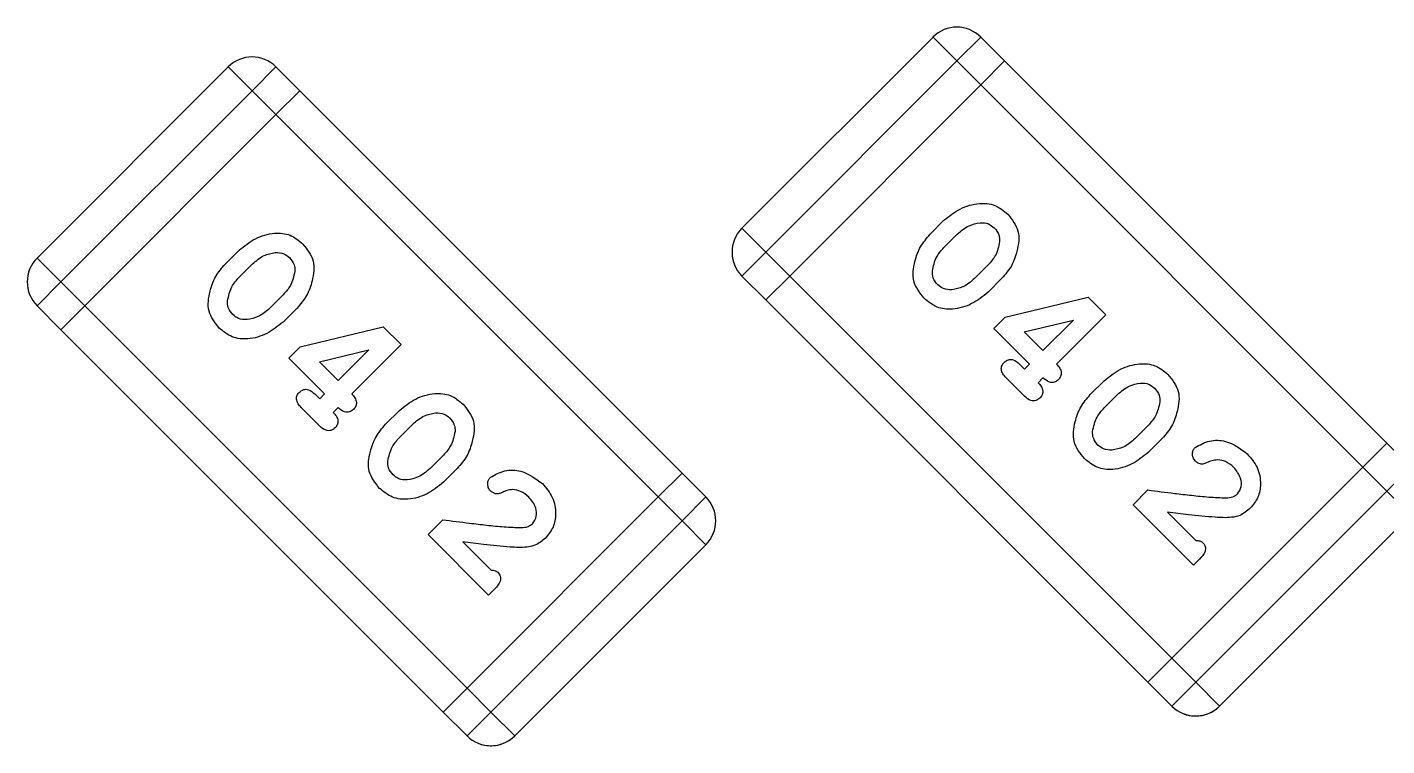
# Model space of a CAD drawing. Header units: millimetres. Extents: x 10 to 419, y 5 to 292.
# Drawn here: x 309.228 to 311.272, y 183.932 to 185.013 of the extents above; entities that cross this region are included whole.
import ezdxf

# ---------------------------------------------------------------- set-up
doc = ezdxf.new("R2010")
doc.units = ezdxf.units.MM

msp = doc.modelspace()

# ---------------------------------------------------------------- linework, layer by layer
at = {"color": 7, "linetype": 'Continuous', "lineweight": 25}
for p, q in [((310.5898, 184.9978), (310.3024, 184.7104)), ((310.6257, 184.9619), (310.5898, 184.9978)), ((310.6616, 184.9978), (310.6257, 184.9619)), ((310.6975, 184.9619), (310.6616, 184.9978)), ((310.6616, 184.9978), (310.6975, 184.9619)), ((309.5298, 184.953), (309.2424, 184.6656)), ((309.5657, 184.9171), (309.5298, 184.953)), ((309.6016, 184.953), (309.5657, 184.9171)), ((309.6375, 184.9171), (309.6016, 184.953)), ((309.6016, 184.953), (309.6375, 184.9171)), ((310.3383, 184.6745), (310.6257, 184.9619)), ((310.6257, 184.9619), (310.6616, 184.9259)), ((310.6975, 184.9619), (310.6616, 184.9259)), ((311.2723, 184.3871), (310.6975, 184.9619)), ((310.6975, 184.9619), (311.2723, 184.3871)), ((309.2783, 184.6297), (309.5657, 184.9171)), ((309.5657, 184.9171), (309.6016, 184.8812)), ((309.6375, 184.9171), (309.6016, 184.8812)), ((310.2123, 184.3424), (309.6375, 184.9171)), ((309.6375, 184.9171), (310.2123, 184.3424)), ((310.6616, 184.9259), (310.3743, 184.6386)), ((311.2364, 184.3512), (310.6616, 184.9259)), ((309.6016, 184.8812), (309.3142, 184.5938)), ((310.1763, 184.3064), (309.6016, 184.8812)), ((310.3383, 184.6745), (310.3024, 184.7104)), ((310.5853, 184.7013), (310.6063, 184.7223)), ((310.6061, 184.6813), (310.6263, 184.7015)), ((309.2783, 184.6297), (309.2424, 184.6656)), ((309.5253, 184.6566), (309.5462, 184.6775)), ((310.3383, 184.6745), (310.3024, 184.6386)), ((310.3743, 184.6386), (310.3383, 184.6745)), ((309.546, 184.6365), (309.5663, 184.6568)), ((310.6727, 184.6552), (310.6524, 184.6349)), ((309.2783, 184.6297), (309.2424, 184.5938)), ((309.3142, 184.5938), (309.2783, 184.6297)), ((310.3024, 184.6386), (310.3383, 184.6027)), ((310.3743, 184.6386), (310.3383, 184.6027)), ((310.949, 184.0638), (310.3743, 184.6386)), ((310.6934, 184.6351), (310.6725, 184.6142)), ((309.6127, 184.6104), (309.5924, 184.5902)), ((310.3383, 184.6027), (310.9131, 184.0279)), ((310.6981, 184.5768), (310.823, 184.6069)), ((310.823, 184.6069), (310.8498, 184.5802)), ((309.2424, 184.5938), (309.2783, 184.5579)), ((309.3142, 184.5938), (309.2783, 184.5579)), ((309.889, 184.0191), (309.3142, 184.5938)), ((309.6334, 184.5904), (309.6125, 184.5694)), ((309.6381, 184.532), (309.763, 184.5622)), ((309.763, 184.5622), (309.7898, 184.5354)), ((310.6811, 184.5598), (310.6981, 184.5768)), ((310.7271, 184.5545), (310.8012, 184.5724)), ((310.8012, 184.5724), (310.7552, 184.5264)), ((310.8498, 184.5802), (310.7756, 184.506)), ((309.2783, 184.5579), (309.853, 183.9831)), ((310.7349, 184.506), (310.6811, 184.5598)), ((310.7552, 184.5264), (310.7271, 184.5545)), ((309.6211, 184.515), (309.6381, 184.532)), ((309.6671, 184.5097), (309.7412, 184.5276)), ((309.7412, 184.5276), (309.6952, 184.4816)), ((309.7898, 184.5354), (309.7156, 184.4612)), ((309.6748, 184.4612), (309.6211, 184.515)), ((309.6952, 184.4816), (309.6671, 184.5097)), ((310.72, 184.506), (310.7274, 184.4986)), ((310.7274, 184.4986), (310.7349, 184.506)), ((310.7274, 184.4578), (310.6996, 184.4856)), ((310.7552, 184.4856), (310.7478, 184.4782)), ((310.8264, 184.4603), (310.8473, 184.4812)), ((309.66, 184.4612), (309.6674, 184.4538)), ((309.6674, 184.4538), (309.6748, 184.4612)), ((310.8471, 184.4403), (310.8674, 184.4605)), ((309.6674, 184.413), (309.6396, 184.4408)), ((309.6952, 184.4408), (309.6878, 184.4334)), ((309.7663, 184.4156), (309.7873, 184.4365)), ((309.7871, 184.3955), (309.8073, 184.4158)), ((310.9137, 184.4142), (310.8934, 184.3939)), ((310.9344, 184.3941), (310.9135, 184.3732)), ((311.2723, 184.3871), (311.2364, 184.3512)), ((311.3082, 184.3512), (311.2723, 184.3871)), ((309.8537, 184.3694), (309.8334, 184.3491)), ((309.8744, 184.3493), (309.8535, 184.3284)), ((310.2123, 184.3424), (310.1763, 184.3064)), ((310.2482, 184.3064), (310.2123, 184.3424)), ((310.2123, 184.3424), (310.2482, 184.3064)), ((311.2364, 184.3512), (310.949, 184.0638)), ((311.2364, 184.3512), (311.2723, 184.3153)), ((311.2723, 184.3153), (311.3082, 184.3512)), ((310.8906, 184.2947), (310.9128, 184.3169)), ((310.1763, 184.3064), (309.889, 184.0191)), ((310.1763, 184.3064), (310.2123, 184.2705)), ((310.2123, 184.2705), (310.2482, 184.3064)), ((311.2723, 184.3153), (310.9849, 184.0279)), ((311.3082, 184.2794), (311.2723, 184.3153)), ((310.9814, 184.2038), (310.8906, 184.2947)), ((310.9425, 184.2835), (310.9851, 184.2409)), ((311.0208, 183.992), (311.3082, 184.2794)), ((309.8306, 184.2499), (309.8528, 184.2721)), ((310.2123, 184.2705), (309.9249, 183.9831)), ((310.2482, 184.2346), (310.2123, 184.2705)), ((309.9214, 184.159), (309.8306, 184.2499)), ((309.8825, 184.2388), (309.9251, 184.1961)), ((309.9608, 183.9472), (310.2482, 184.2346)), ((310.9907, 184.2131), (310.9814, 184.2038)), ((309.9307, 184.1683), (309.9214, 184.159)), ((310.949, 184.0638), (310.9131, 184.0279)), ((310.9849, 184.0279), (310.949, 184.0638)), ((309.889, 184.0191), (309.853, 183.9831)), ((309.9249, 183.9831), (309.889, 184.0191)), ((310.9131, 184.0279), (310.949, 183.992)), ((310.949, 183.992), (310.9849, 184.0279)), ((311.0208, 183.992), (310.9849, 184.0279)), ((309.853, 183.9831), (309.889, 183.9472)), ((309.889, 183.9472), (309.9249, 183.9831)), ((309.9608, 183.9472), (309.9249, 183.9831))]:
    msp.add_line(p, q, dxfattribs=at)
for centre, start, end in [((310.6257, 184.9619), 45, 135), ((310.6257, 184.9619), 45, 135), ((309.5657, 184.9171), 45, 135), ((309.5657, 184.9171), 45, 135), ((310.3383, 184.6745), 135, 225), ((309.2783, 184.6297), 135, 225), ((310.2123, 184.2705), 315, 45), ((310.2123, 184.2705), 315, 45), ((310.9849, 184.0279), 225, 315), ((309.9249, 183.9831), 225, 315)]:
    msp.add_arc(centre, 0.0508, start, end, dxfattribs=at)
for points, knots in [([(310.6063, 184.7223), (310.6141, 184.7285), (310.6298, 184.741), (310.6571, 184.7491), (310.6838, 184.7468), (310.6961, 184.7366), (310.7022, 184.7315)], [0, 0, 0, 0, 0.280233, 0.56078, 0.780163, 1, 1, 1, 1]), ([(310.6063, 184.7223), (310.6141, 184.7285), (310.6298, 184.741), (310.6571, 184.7491), (310.6838, 184.7468), (310.6961, 184.7366), (310.7022, 184.7315)], [0, 0, 0, 0, 0.280233, 0.56078, 0.780163, 1, 1, 1, 1]), ([(310.7022, 184.7315), (310.7087, 184.7234), (310.7216, 184.7071), (310.7172, 184.6777), (310.7089, 184.6533), (310.6986, 184.6412), (310.6934, 184.6351)], [0, 0, 0, 0, 0.278653, 0.558132, 0.779122, 1, 1, 1, 1]), ([(310.7022, 184.7315), (310.7087, 184.7234), (310.7216, 184.7071), (310.7172, 184.6777), (310.7089, 184.6533), (310.6986, 184.6412), (310.6934, 184.6351)], [0, 0, 0, 0, 0.278653, 0.558132, 0.779122, 1, 1, 1, 1]), ([(310.6263, 184.7015), (310.6319, 184.7064), (310.6419, 184.7151), (310.6549, 184.7176), (310.6605, 184.7187)], [0, 0, 0, 0, 0.559873, 1, 1, 1, 1]), ([(310.6605, 184.7187), (310.6651, 184.7186), (310.6731, 184.7184), (310.6793, 184.7132), (310.682, 184.7109)], [0, 0, 0, 0, 0.5588939, 1, 1, 1, 1]), ([(310.682, 184.7109), (310.6848, 184.7076), (310.6898, 184.7016), (310.69, 184.6938), (310.69, 184.6904)], [0, 0, 0, 0, 0.559719, 1, 1, 1, 1]), ([(309.5462, 184.6775), (309.5541, 184.6838), (309.5698, 184.6963), (309.5971, 184.7043), (309.6238, 184.702), (309.636, 184.6918), (309.6422, 184.6867)], [0, 0, 0, 0, 0.280233, 0.56078, 0.780163, 1, 1, 1, 1]), ([(309.5462, 184.6775), (309.5541, 184.6838), (309.5698, 184.6963), (309.5971, 184.7043), (309.6238, 184.702), (309.636, 184.6918), (309.6422, 184.6867)], [0, 0, 0, 0, 0.2802329, 0.5607804, 0.7801634, 1, 1, 1, 1]), ([(309.6422, 184.6867), (309.6486, 184.6786), (309.6615, 184.6623), (309.6572, 184.6329), (309.6489, 184.6085), (309.6385, 184.5964), (309.6334, 184.5904)], [0, 0, 0, 0, 0.278653, 0.558132, 0.779122, 1, 1, 1, 1]), ([(309.6422, 184.6867), (309.6486, 184.6786), (309.6615, 184.6623), (309.6572, 184.6329), (309.6489, 184.6085), (309.6385, 184.5964), (309.6334, 184.5904)], [0, 0, 0, 0, 0.2786531, 0.5581323, 0.7791225, 1, 1, 1, 1]), ([(310.5764, 184.6051), (310.57, 184.6132), (310.557, 184.6294), (310.5614, 184.6589), (310.5698, 184.6832), (310.5802, 184.6953), (310.5853, 184.7013)], [0, 0, 0, 0, 0.278665, 0.558122, 0.779114, 1, 1, 1, 1]), ([(310.69, 184.6904), (310.6884, 184.683), (310.6856, 184.6698), (310.6766, 184.6597), (310.6727, 184.6552)], [0, 0, 0, 0, 0.559235, 1, 1, 1, 1]), ([(309.5663, 184.6568), (309.5719, 184.6616), (309.5819, 184.6703), (309.5948, 184.6728), (309.6005, 184.6739)], [0, 0, 0, 0, 0.559873, 1, 1, 1, 1]), ([(309.6005, 184.6739), (309.605, 184.6738), (309.6131, 184.6736), (309.6192, 184.6684), (309.6219, 184.6662)], [0, 0, 0, 0, 0.558894, 1, 1, 1, 1]), ([(309.6219, 184.6662), (309.6248, 184.6628), (309.6298, 184.6568), (309.63, 184.649), (309.63, 184.6456)], [0, 0, 0, 0, 0.559719, 1, 1, 1, 1]), ([(310.5888, 184.646), (310.5904, 184.6534), (310.5932, 184.6667), (310.6021, 184.6768), (310.6061, 184.6813)], [0, 0, 0, 0, 0.559159, 1, 1, 1, 1]), ([(310.5888, 184.646), (310.5904, 184.6534), (310.5932, 184.6667), (310.6021, 184.6768), (310.6061, 184.6813)], [0, 0, 0, 0, 0.559159, 1, 1, 1, 1]), ([(309.5164, 184.5603), (309.51, 184.5684), (309.497, 184.5847), (309.5014, 184.6141), (309.5098, 184.6384), (309.5202, 184.6505), (309.5253, 184.6566)], [0, 0, 0, 0, 0.278665, 0.558122, 0.779114, 1, 1, 1, 1]), ([(309.63, 184.6456), (309.6284, 184.6382), (309.6255, 184.625), (309.6166, 184.6149), (309.6127, 184.6104)], [0, 0, 0, 0, 0.559235, 1, 1, 1, 1]), ([(310.5969, 184.6254), (310.594, 184.6288), (310.589, 184.6348), (310.5888, 184.6426), (310.5888, 184.646)], [0, 0, 0, 0, 0.5597673, 1, 1, 1, 1]), ([(310.5969, 184.6254), (310.594, 184.6288), (310.589, 184.6348), (310.5888, 184.6426), (310.5888, 184.646)], [0, 0, 0, 0, 0.559767, 1, 1, 1, 1]), ([(309.5288, 184.6012), (309.5304, 184.6086), (309.5332, 184.6219), (309.5421, 184.632), (309.546, 184.6365)], [0, 0, 0, 0, 0.559159, 1, 1, 1, 1]), ([(309.5288, 184.6012), (309.5304, 184.6086), (309.5332, 184.6219), (309.5421, 184.632), (309.546, 184.6365)], [0, 0, 0, 0, 0.559159, 1, 1, 1, 1]), ([(310.6182, 184.6178), (310.6137, 184.6179), (310.6057, 184.618), (310.5996, 184.6232), (310.5969, 184.6254)], [0, 0, 0, 0, 0.55887, 1, 1, 1, 1]), ([(310.6182, 184.6178), (310.6137, 184.6179), (310.6057, 184.618), (310.5996, 184.6232), (310.5969, 184.6254)], [0, 0, 0, 0, 0.55887, 1, 1, 1, 1]), ([(310.6524, 184.6349), (310.6468, 184.6301), (310.6368, 184.6214), (310.6239, 184.6189), (310.6182, 184.6178)], [0, 0, 0, 0, 0.559888, 1, 1, 1, 1]), ([(310.6524, 184.6349), (310.6468, 184.6301), (310.6368, 184.6214), (310.6239, 184.6189), (310.6182, 184.6178)], [0, 0, 0, 0, 0.559888, 1, 1, 1, 1]), ([(310.6725, 184.6142), (310.6646, 184.6079), (310.6489, 184.5954), (310.6216, 184.5874), (310.5949, 184.5898), (310.5826, 184.6), (310.5764, 184.6051)], [0, 0, 0, 0, 0.280233, 0.560818, 0.780182, 1, 1, 1, 1]), ([(309.5369, 184.5807), (309.534, 184.584), (309.5289, 184.59), (309.5288, 184.5978), (309.5288, 184.6012)], [0, 0, 0, 0, 0.559767, 1, 1, 1, 1]), ([(309.5369, 184.5807), (309.534, 184.584), (309.5289, 184.59), (309.5288, 184.5978), (309.5288, 184.6012)], [0, 0, 0, 0, 0.559767, 1, 1, 1, 1]), ([(309.5924, 184.5902), (309.5868, 184.5853), (309.5768, 184.5766), (309.5639, 184.5741), (309.5582, 184.573)], [0, 0, 0, 0, 0.559888, 1, 1, 1, 1]), ([(309.5924, 184.5902), (309.5868, 184.5853), (309.5768, 184.5766), (309.5639, 184.5741), (309.5582, 184.573)], [0, 0, 0, 0, 0.559888, 1, 1, 1, 1]), ([(309.6125, 184.5694), (309.6046, 184.5632), (309.5889, 184.5506), (309.5616, 184.5426), (309.5349, 184.5451), (309.5226, 184.5552), (309.5164, 184.5603)], [0, 0, 0, 0, 0.280233, 0.560818, 0.780182, 1, 1, 1, 1]), ([(309.5582, 184.573), (309.5537, 184.5731), (309.5456, 184.5733), (309.5395, 184.5784), (309.5369, 184.5807)], [0, 0, 0, 0, 0.55887, 1, 1, 1, 1]), ([(309.5582, 184.573), (309.5537, 184.5731), (309.5456, 184.5733), (309.5395, 184.5784), (309.5369, 184.5807)], [0, 0, 0, 0, 0.55887, 1, 1, 1, 1]), ([(310.6996, 184.4856), (310.698, 184.4874), (310.6946, 184.4911), (310.692, 184.4977), (310.6931, 184.5043), (310.6956, 184.5073), (310.6968, 184.5088)], [0, 0, 0, 0, 0.280947, 0.560058, 0.77987, 1, 1, 1, 1]), ([(310.6968, 184.5088), (310.6988, 184.5103), (310.7028, 184.5134), (310.7123, 184.513), (310.7171, 184.5087), (310.72, 184.506)], [0, 0, 0, 0, 0.280041, 0.559337, 1, 1, 1, 1]), ([(310.7756, 184.506), (310.7773, 184.5042), (310.7807, 184.5006), (310.7832, 184.4939), (310.7822, 184.4874), (310.7797, 184.4843), (310.7784, 184.4828)], [0, 0, 0, 0, 0.280975, 0.560088, 0.779862, 1, 1, 1, 1]), ([(310.8473, 184.4812), (310.8551, 184.4875), (310.8708, 184.5), (310.8981, 184.508), (310.9248, 184.5057), (310.9371, 184.4956), (310.9432, 184.4905)], [0, 0, 0, 0, 0.280233, 0.56078, 0.780163, 1, 1, 1, 1]), ([(310.8473, 184.4812), (310.8551, 184.4875), (310.8708, 184.5), (310.8981, 184.508), (310.9248, 184.5057), (310.9371, 184.4956), (310.9432, 184.4905)], [0, 0, 0, 0, 0.280233, 0.56078, 0.780163, 1, 1, 1, 1]), ([(310.7784, 184.4828), (310.7764, 184.4813), (310.7725, 184.4782), (310.763, 184.4786), (310.7582, 184.4829), (310.7552, 184.4856)], [0, 0, 0, 0, 0.280064, 0.559335, 1, 1, 1, 1]), ([(310.9432, 184.4905), (310.9497, 184.4823), (310.9626, 184.4661), (310.9582, 184.4367), (310.9499, 184.4123), (310.9396, 184.4002), (310.9344, 184.3941)], [0, 0, 0, 0, 0.278653, 0.558132, 0.779122, 1, 1, 1, 1]), ([(310.9432, 184.4905), (310.9497, 184.4823), (310.9626, 184.4661), (310.9582, 184.4367), (310.9499, 184.4123), (310.9396, 184.4002), (310.9344, 184.3941)], [0, 0, 0, 0, 0.2786531, 0.5581323, 0.7791225, 1, 1, 1, 1]), ([(309.6396, 184.4408), (309.6379, 184.4427), (309.6346, 184.4463), (309.632, 184.4529), (309.6331, 184.4595), (309.6356, 184.4625), (309.6368, 184.464)], [0, 0, 0, 0, 0.2809469, 0.5600579, 0.7798705, 1, 1, 1, 1]), ([(309.6368, 184.464), (309.6388, 184.4656), (309.6428, 184.4686), (309.6523, 184.4682), (309.6571, 184.4639), (309.66, 184.4612)], [0, 0, 0, 0, 0.2800412, 0.5593367, 1, 1, 1, 1]), ([(309.7156, 184.4612), (309.7173, 184.4594), (309.7207, 184.4558), (309.7232, 184.4491), (309.7221, 184.4426), (309.7196, 184.4396), (309.7184, 184.4381)], [0, 0, 0, 0, 0.2809754, 0.5600884, 0.7798617, 1, 1, 1, 1]), ([(309.7873, 184.4365), (309.7951, 184.4427), (309.8108, 184.4553), (309.8381, 184.4633), (309.8648, 184.461), (309.8771, 184.4508), (309.8832, 184.4457)], [0, 0, 0, 0, 0.2802329, 0.5607804, 0.7801634, 1, 1, 1, 1]), ([(309.7873, 184.4365), (309.7951, 184.4427), (309.8108, 184.4553), (309.8381, 184.4633), (309.8648, 184.461), (309.8771, 184.4508), (309.8832, 184.4457)], [0, 0, 0, 0, 0.2802329, 0.5607804, 0.7801634, 1, 1, 1, 1]), ([(310.7478, 184.4782), (310.7495, 184.4764), (310.7529, 184.4728), (310.7554, 184.4661), (310.7543, 184.4596), (310.7519, 184.4565), (310.7506, 184.455)], [0, 0, 0, 0, 0.280975, 0.560088, 0.779862, 1, 1, 1, 1]), ([(310.8174, 184.3641), (310.811, 184.3722), (310.7981, 184.3884), (310.8024, 184.4179), (310.8108, 184.4422), (310.8212, 184.4543), (310.8264, 184.4603)], [0, 0, 0, 0, 0.278665, 0.558122, 0.779114, 1, 1, 1, 1]), ([(310.8674, 184.4605), (310.8729, 184.4654), (310.8829, 184.4741), (310.8959, 184.4766), (310.9016, 184.4777)], [0, 0, 0, 0, 0.559873, 1, 1, 1, 1]), ([(310.9016, 184.4777), (310.9061, 184.4775), (310.9142, 184.4774), (310.9203, 184.4722), (310.923, 184.4699)], [0, 0, 0, 0, 0.5588939, 1, 1, 1, 1]), ([(310.923, 184.4699), (310.9258, 184.4666), (310.9309, 184.4606), (310.931, 184.4528), (310.9311, 184.4494)], [0, 0, 0, 0, 0.559719, 1, 1, 1, 1]), ([(309.7184, 184.4381), (309.7164, 184.4365), (309.7125, 184.4335), (309.7029, 184.4338), (309.6982, 184.4382), (309.6952, 184.4408)], [0, 0, 0, 0, 0.2800636, 0.5593346, 1, 1, 1, 1]), ([(309.8832, 184.4457), (309.8897, 184.4376), (309.9026, 184.4213), (309.8982, 184.3919), (309.8899, 184.3675), (309.8796, 184.3554), (309.8744, 184.3493)], [0, 0, 0, 0, 0.278653, 0.558132, 0.779122, 1, 1, 1, 1]), ([(309.8832, 184.4457), (309.8897, 184.4376), (309.9026, 184.4213), (309.8982, 184.3919), (309.8899, 184.3675), (309.8796, 184.3554), (309.8744, 184.3493)], [0, 0, 0, 0, 0.278653, 0.558132, 0.779122, 1, 1, 1, 1]), ([(310.7506, 184.455), (310.7486, 184.4535), (310.7447, 184.4504), (310.7352, 184.4508), (310.7304, 184.4551), (310.7274, 184.4578)], [0, 0, 0, 0, 0.280064, 0.559335, 1, 1, 1, 1]), ([(310.8298, 184.405), (310.8314, 184.4124), (310.8342, 184.4257), (310.8431, 184.4358), (310.8471, 184.4403)], [0, 0, 0, 0, 0.559159, 1, 1, 1, 1]), ([(310.8298, 184.405), (310.8314, 184.4124), (310.8342, 184.4257), (310.8431, 184.4358), (310.8471, 184.4403)], [0, 0, 0, 0, 0.559159, 1, 1, 1, 1]), ([(310.9311, 184.4494), (310.9294, 184.442), (310.9266, 184.4287), (310.9176, 184.4186), (310.9137, 184.4142)], [0, 0, 0, 0, 0.559235, 1, 1, 1, 1]), ([(309.6878, 184.4334), (309.6895, 184.4316), (309.6928, 184.428), (309.6954, 184.4213), (309.6943, 184.4148), (309.6918, 184.4118), (309.6906, 184.4103)], [0, 0, 0, 0, 0.280975, 0.560088, 0.779862, 1, 1, 1, 1]), ([(309.8073, 184.4158), (309.8129, 184.4206), (309.8229, 184.4293), (309.8359, 184.4318), (309.8415, 184.4329)], [0, 0, 0, 0, 0.559873, 1, 1, 1, 1]), ([(309.8415, 184.4329), (309.8461, 184.4328), (309.8541, 184.4326), (309.8603, 184.4274), (309.863, 184.4251)], [0, 0, 0, 0, 0.558894, 1, 1, 1, 1]), ([(309.863, 184.4251), (309.8658, 184.4218), (309.8708, 184.4158), (309.871, 184.408), (309.871, 184.4046)], [0, 0, 0, 0, 0.559719, 1, 1, 1, 1]), ([(309.6906, 184.4103), (309.6886, 184.4087), (309.6847, 184.4057), (309.6751, 184.406), (309.6703, 184.4104), (309.6674, 184.413)], [0, 0, 0, 0, 0.280064, 0.559335, 1, 1, 1, 1]), ([(309.7574, 184.3193), (309.751, 184.3274), (309.738, 184.3437), (309.7424, 184.3731), (309.7508, 184.3974), (309.7612, 184.4095), (309.7663, 184.4156)], [0, 0, 0, 0, 0.278665, 0.558122, 0.779114, 1, 1, 1, 1]), ([(309.871, 184.4046), (309.8694, 184.3972), (309.8666, 184.384), (309.8576, 184.3739), (309.8537, 184.3694)], [0, 0, 0, 0, 0.559235, 1, 1, 1, 1]), ([(310.8379, 184.3844), (310.8351, 184.3878), (310.83, 184.3938), (310.8299, 184.4015), (310.8298, 184.405)], [0, 0, 0, 0, 0.559767, 1, 1, 1, 1]), ([(310.8379, 184.3844), (310.8351, 184.3878), (310.83, 184.3938), (310.8299, 184.4015), (310.8298, 184.405)], [0, 0, 0, 0, 0.559767, 1, 1, 1, 1]), ([(309.7698, 184.3602), (309.7714, 184.3676), (309.7742, 184.3809), (309.7831, 184.391), (309.7871, 184.3955)], [0, 0, 0, 0, 0.559159, 1, 1, 1, 1]), ([(309.7698, 184.3602), (309.7714, 184.3676), (309.7742, 184.3809), (309.7831, 184.391), (309.7871, 184.3955)], [0, 0, 0, 0, 0.559159, 1, 1, 1, 1]), ([(310.8592, 184.3768), (310.8547, 184.3769), (310.8467, 184.377), (310.8406, 184.3822), (310.8379, 184.3844)], [0, 0, 0, 0, 0.55887, 1, 1, 1, 1]), ([(310.8592, 184.3768), (310.8547, 184.3769), (310.8467, 184.377), (310.8406, 184.3822), (310.8379, 184.3844)], [0, 0, 0, 0, 0.5588701, 1, 1, 1, 1]), ([(310.8934, 184.3939), (310.8878, 184.389), (310.8778, 184.3804), (310.8649, 184.3779), (310.8592, 184.3768)], [0, 0, 0, 0, 0.559888, 1, 1, 1, 1]), ([(310.8934, 184.3939), (310.8878, 184.389), (310.8778, 184.3804), (310.8649, 184.3779), (310.8592, 184.3768)], [0, 0, 0, 0, 0.559888, 1, 1, 1, 1]), ([(310.9844, 184.3603), (310.9831, 184.3619), (310.9805, 184.3653), (310.9798, 184.3713), (310.9808, 184.3767), (310.9829, 184.3793), (310.984, 184.3806)], [0, 0, 0, 0, 0.279504, 0.559316, 0.779773, 1, 1, 1, 1]), ([(310.984, 184.3806), (310.991, 184.3846), (311.0051, 184.3926), (311.0353, 184.3915), (311.0522, 184.3789), (311.0624, 184.3712)], [0, 0, 0, 0, 0.279813, 0.560624, 1, 1, 1, 1]), ([(309.7779, 184.3397), (309.775, 184.343), (309.77, 184.349), (309.7698, 184.3568), (309.7698, 184.3602)], [0, 0, 0, 0, 0.559767, 1, 1, 1, 1]), ([(309.7779, 184.3397), (309.775, 184.343), (309.77, 184.349), (309.7698, 184.3568), (309.7698, 184.3602)], [0, 0, 0, 0, 0.559767, 1, 1, 1, 1]), ([(310.9135, 184.3732), (310.9056, 184.3669), (310.8899, 184.3544), (310.8626, 184.3464), (310.8359, 184.3488), (310.8236, 184.359), (310.8174, 184.3641)], [0, 0, 0, 0, 0.280233, 0.560818, 0.780182, 1, 1, 1, 1]), ([(311.0021, 184.358), (311.0005, 184.3573), (310.9972, 184.3558), (310.992, 184.3557), (310.9876, 184.3574), (310.9855, 184.3593), (310.9844, 184.3603)], [0, 0, 0, 0, 0.280502, 0.559573, 0.77954, 1, 1, 1, 1]), ([(311.018, 184.3622), (311.0149, 184.3619), (311.0094, 184.3614), (311.0044, 184.3591), (311.0021, 184.358)], [0, 0, 0, 0, 0.559298, 1, 1, 1, 1]), ([(311.0419, 184.351), (311.038, 184.3543), (311.031, 184.3603), (311.022, 184.3616), (311.018, 184.3622)], [0, 0, 0, 0, 0.559769, 1, 1, 1, 1]), ([(311.0624, 184.3712), (311.068, 184.3647), (311.0792, 184.3516), (311.0836, 184.3274), (311.0799, 184.3052), (311.0713, 184.2947), (311.067, 184.2894)], [0, 0, 0, 0, 0.280289, 0.559837, 0.779945, 1, 1, 1, 1]), ([(309.7992, 184.332), (309.7947, 184.3321), (309.7867, 184.3323), (309.7806, 184.3374), (309.7779, 184.3397)], [0, 0, 0, 0, 0.55887, 1, 1, 1, 1]), ([(309.7992, 184.332), (309.7947, 184.3321), (309.7867, 184.3323), (309.7806, 184.3374), (309.7779, 184.3397)], [0, 0, 0, 0, 0.5588701, 1, 1, 1, 1]), ([(309.8334, 184.3491), (309.8278, 184.3443), (309.8178, 184.3356), (309.8049, 184.3331), (309.7992, 184.332)], [0, 0, 0, 0, 0.559888, 1, 1, 1, 1]), ([(309.8334, 184.3491), (309.8278, 184.3443), (309.8178, 184.3356), (309.8049, 184.3331), (309.7992, 184.332)], [0, 0, 0, 0, 0.559888, 1, 1, 1, 1]), ([(309.9244, 184.3155), (309.9231, 184.3172), (309.9205, 184.3205), (309.9198, 184.3265), (309.9208, 184.3319), (309.9229, 184.3345), (309.9239, 184.3358)], [0, 0, 0, 0, 0.2795042, 0.559316, 0.7797731, 1, 1, 1, 1]), ([(309.9239, 184.3358), (309.931, 184.3398), (309.9451, 184.3478), (309.9753, 184.3467), (309.9921, 184.3341), (310.0024, 184.3265)], [0, 0, 0, 0, 0.279813, 0.560624, 1, 1, 1, 1]), ([(311.0477, 184.3109), (311.05, 184.3145), (311.0547, 184.3216), (311.0529, 184.3374), (311.0461, 184.3459), (311.0419, 184.351)], [0, 0, 0, 0, 0.278618, 0.559765, 1, 1, 1, 1]), ([(309.8535, 184.3284), (309.8456, 184.3222), (309.8299, 184.3096), (309.8026, 184.3016), (309.7759, 184.304), (309.7636, 184.3142), (309.7574, 184.3193)], [0, 0, 0, 0, 0.2802329, 0.5608177, 0.7801821, 1, 1, 1, 1]), ([(309.9421, 184.3132), (309.9405, 184.3125), (309.9372, 184.3111), (309.932, 184.3109), (309.9276, 184.3127), (309.9255, 184.3146), (309.9244, 184.3155)], [0, 0, 0, 0, 0.280502, 0.559573, 0.77954, 1, 1, 1, 1]), ([(309.958, 184.3174), (309.9549, 184.3171), (309.9494, 184.3167), (309.9443, 184.3143), (309.9421, 184.3132)], [0, 0, 0, 0, 0.559298, 1, 1, 1, 1]), ([(309.9819, 184.3062), (309.978, 184.3096), (309.971, 184.3155), (309.962, 184.3168), (309.958, 184.3174)], [0, 0, 0, 0, 0.559769, 1, 1, 1, 1]), ([(310.0024, 184.3265), (310.008, 184.3199), (310.0192, 184.3068), (310.0236, 184.2826), (310.0199, 184.2604), (310.0113, 184.2499), (310.007, 184.2446)], [0, 0, 0, 0, 0.2802887, 0.5598365, 0.7799445, 1, 1, 1, 1]), ([(310.9128, 184.3169), (310.9262, 184.3152), (310.9481, 184.3123), (310.9787, 184.3089), (311.0046, 184.306), (311.022, 184.3054), (311.0307, 184.3051)], [0, 0, 0, 0, 0.340031, 0.560051, 0.780068, 1, 1, 1, 1]), ([(310.9128, 184.3169), (310.9262, 184.3152), (310.9481, 184.3123), (310.9787, 184.3089), (311.0046, 184.306), (311.022, 184.3054), (311.0307, 184.3051)], [0, 0, 0, 0, 0.340031, 0.560051, 0.780068, 1, 1, 1, 1]), ([(309.9877, 184.2661), (309.99, 184.2697), (309.9946, 184.2768), (309.9929, 184.2927), (309.9861, 184.3011), (309.9819, 184.3062)], [0, 0, 0, 0, 0.278618, 0.559765, 1, 1, 1, 1]), ([(311.0307, 184.3051), (311.0342, 184.3053), (311.0405, 184.3057), (311.0455, 184.3093), (311.0477, 184.3109)], [0, 0, 0, 0, 0.560979, 1, 1, 1, 1]), ([(311.0139, 184.2758), (311.0006, 184.2771), (310.9767, 184.2793), (310.953, 184.2822), (310.9425, 184.2835)], [0, 0, 0, 0, 0.5599819, 1, 1, 1, 1]), ([(311.067, 184.2894), (311.062, 184.2853), (311.0537, 184.2784), (311.0389, 184.2754), (311.0264, 184.2751), (311.0181, 184.2756), (311.0139, 184.2758)], [0, 0, 0, 0, 0.338889, 0.558801, 0.779364, 1, 1, 1, 1]), ([(309.8528, 184.2721), (309.8661, 184.2704), (309.8881, 184.2676), (309.9187, 184.2641), (309.9446, 184.2612), (309.962, 184.2606), (309.9707, 184.2603)], [0, 0, 0, 0, 0.340031, 0.560051, 0.780068, 1, 1, 1, 1]), ([(309.8528, 184.2721), (309.8661, 184.2704), (309.8881, 184.2676), (309.9187, 184.2641), (309.9446, 184.2612), (309.962, 184.2606), (309.9707, 184.2603)], [0, 0, 0, 0, 0.340031, 0.560051, 0.780068, 1, 1, 1, 1]), ([(309.9707, 184.2603), (309.9742, 184.2605), (309.9804, 184.2609), (309.9855, 184.2645), (309.9877, 184.2661)], [0, 0, 0, 0, 0.560979, 1, 1, 1, 1]), ([(309.9539, 184.2311), (309.9406, 184.2323), (309.9167, 184.2345), (309.8929, 184.2375), (309.8825, 184.2388)], [0, 0, 0, 0, 0.559982, 1, 1, 1, 1]), ([(310.007, 184.2446), (310.002, 184.2405), (309.9937, 184.2336), (309.9789, 184.2306), (309.9664, 184.2304), (309.9581, 184.2308), (309.9539, 184.2311)], [0, 0, 0, 0, 0.338889, 0.558801, 0.779364, 1, 1, 1, 1]), ([(310.9851, 184.2409), (310.9872, 184.2409), (310.9909, 184.241), (310.994, 184.239), (310.9953, 184.2381)], [0, 0, 0, 0, 0.56148, 1, 1, 1, 1]), ([(310.9851, 184.2409), (310.9872, 184.2409), (310.9909, 184.241), (310.994, 184.239), (310.9953, 184.2381)], [0, 0, 0, 0, 0.56148, 1, 1, 1, 1]), ([(310.9953, 184.2381), (310.9969, 184.2362), (310.9991, 184.2333), (310.9997, 184.2284), (310.9984, 184.2212), (310.9941, 184.2167), (310.9907, 184.2131)], [0, 0, 0, 0, 0.249198, 0.374789, 0.500587, 1, 1, 1, 1]), ([(310.9953, 184.2381), (310.9969, 184.2362), (310.9991, 184.2333), (310.9997, 184.2284), (310.9984, 184.2212), (310.9941, 184.2167), (310.9907, 184.2131)], [0, 0, 0, 0, 0.249198, 0.374789, 0.500587, 1, 1, 1, 1]), ([(309.9251, 184.1961), (309.9272, 184.1962), (309.9309, 184.1962), (309.934, 184.1942), (309.9353, 184.1933)], [0, 0, 0, 0, 0.56148, 1, 1, 1, 1]), ([(309.9251, 184.1961), (309.9272, 184.1962), (309.9309, 184.1962), (309.934, 184.1942), (309.9353, 184.1933)], [0, 0, 0, 0, 0.56148, 1, 1, 1, 1]), ([(309.9353, 184.1933), (309.9368, 184.1914), (309.9391, 184.1885), (309.9396, 184.1836), (309.9384, 184.1764), (309.9341, 184.1719), (309.9307, 184.1683)], [0, 0, 0, 0, 0.249198, 0.374789, 0.500587, 1, 1, 1, 1]), ([(309.9353, 184.1933), (309.9368, 184.1914), (309.9391, 184.1885), (309.9396, 184.1836), (309.9384, 184.1764), (309.9341, 184.1719), (309.9307, 184.1683)], [0, 0, 0, 0, 0.249198, 0.374789, 0.500587, 1, 1, 1, 1]), ([(310.9648, 183.9814), (310.9651, 183.9812), (310.9686, 183.9793), (310.976, 183.9777), (310.9864, 183.9768), (310.9967, 183.9782), (311.0061, 183.9815), (311.0144, 183.9862), (311.0187, 183.9901), (311.0208, 183.992)], [0, 0, 0, 0, 0.017775, 0.191787, 0.36605, 0.537057, 0.701169, 0.855769, 1, 1, 1, 1]), ([(309.9048, 183.9366), (309.9051, 183.9364), (309.9085, 183.9346), (309.9159, 183.9329), (309.9264, 183.932), (309.9366, 183.9335), (309.9461, 183.9368), (309.9544, 183.9415), (309.9587, 183.9453), (309.9608, 183.9472)], [0, 0, 0, 0, 0.017775, 0.191787, 0.36605, 0.537057, 0.701169, 0.855769, 1, 1, 1, 1])]:
    msp.add_open_spline(points, degree=3, knots=knots, dxfattribs=at)

doc.saveas('drawing.dxf')
